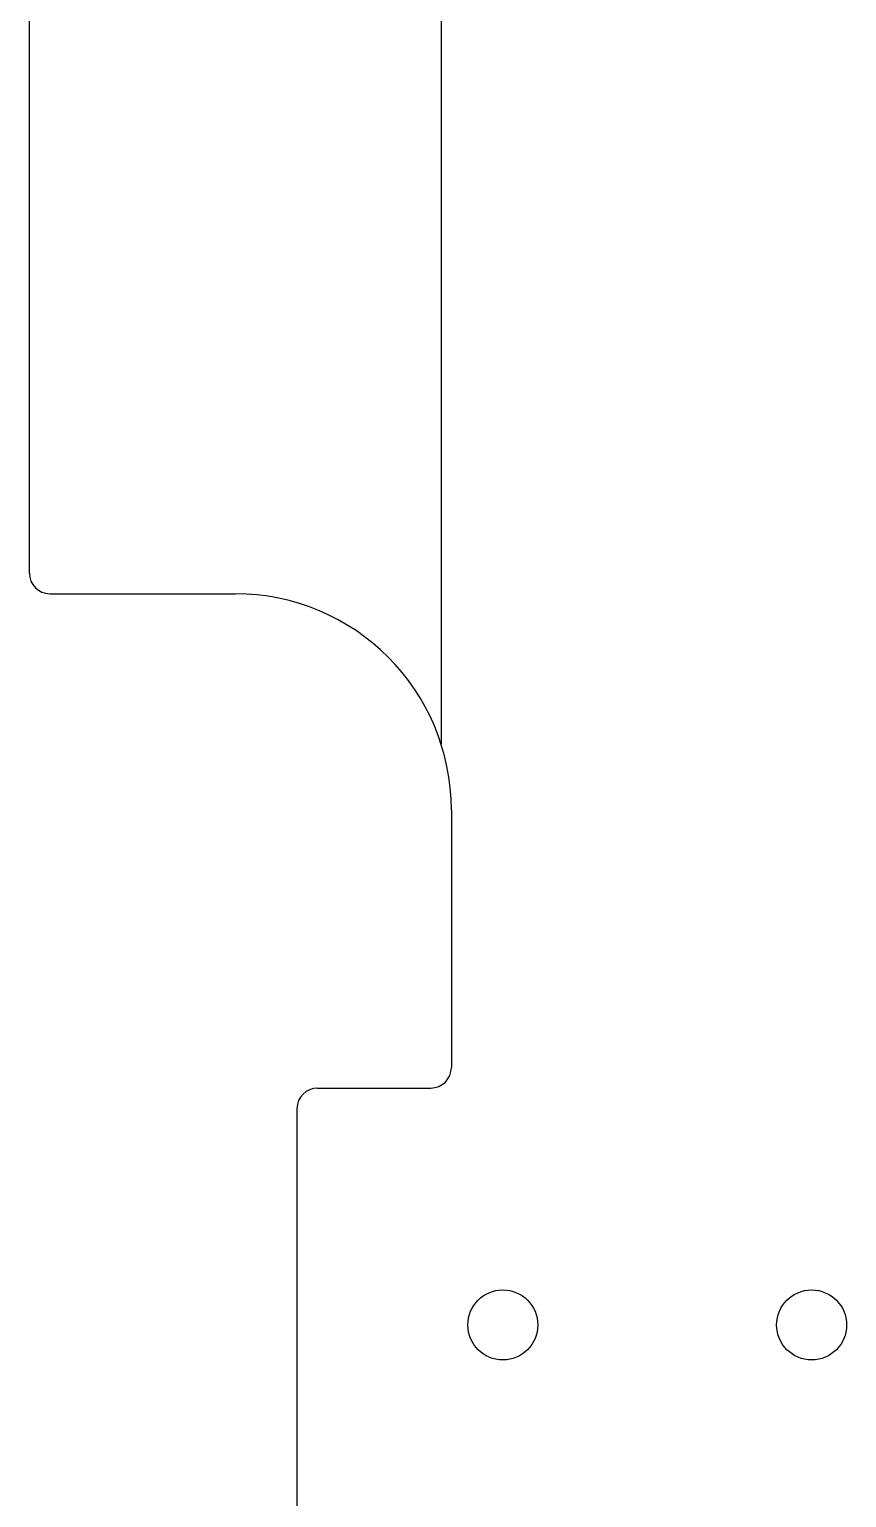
# Model space of a CAD drawing. Header units: millimetres. Extents: x -458 to 152, y -312 to 313.
# Drawn here: x -457.8 to -418.1, y -209.9 to -138.6 of the extents above; entities that cross this region are included whole.
import ezdxf

# ---------------------------------------------------------------- set-up
doc = ezdxf.new("R2010")
doc.units = ezdxf.units.MM

msp = doc.modelspace()

# ---------------------------------------------------------------- linework, layer by layer
at = {"color": 7, "linetype": 'Continuous', "lineweight": 25}
for p, q in [((-437.75, -28.202), (-437.75, -173.298)), ((-457.75, -165), (-457.75, -36.5)), ((-456.75, -166), (-447.75, -166)), ((-437.25, -176.5), (-437.25, -189)), ((-443.75, -190), (-438.25, -190)), ((-444.75, -191), (-444.75, -212))]:
    msp.add_line(p, q, dxfattribs=at)
for centre in [(-434.75, -201.5), (-419.75, -201.5)]:
    msp.add_circle(centre, 1.7, dxfattribs=at)
for centre, radius, start, end in [((-456.75, -165), 1, 180, 270), ((-447.75, -176.5), 10.5, 0, 90), ((-438.25, -189), 1, 270, 360), ((-443.75, -191), 1, 90, 180)]:
    msp.add_arc(centre, radius, start, end, dxfattribs=at)

doc.saveas('drawing.dxf')
